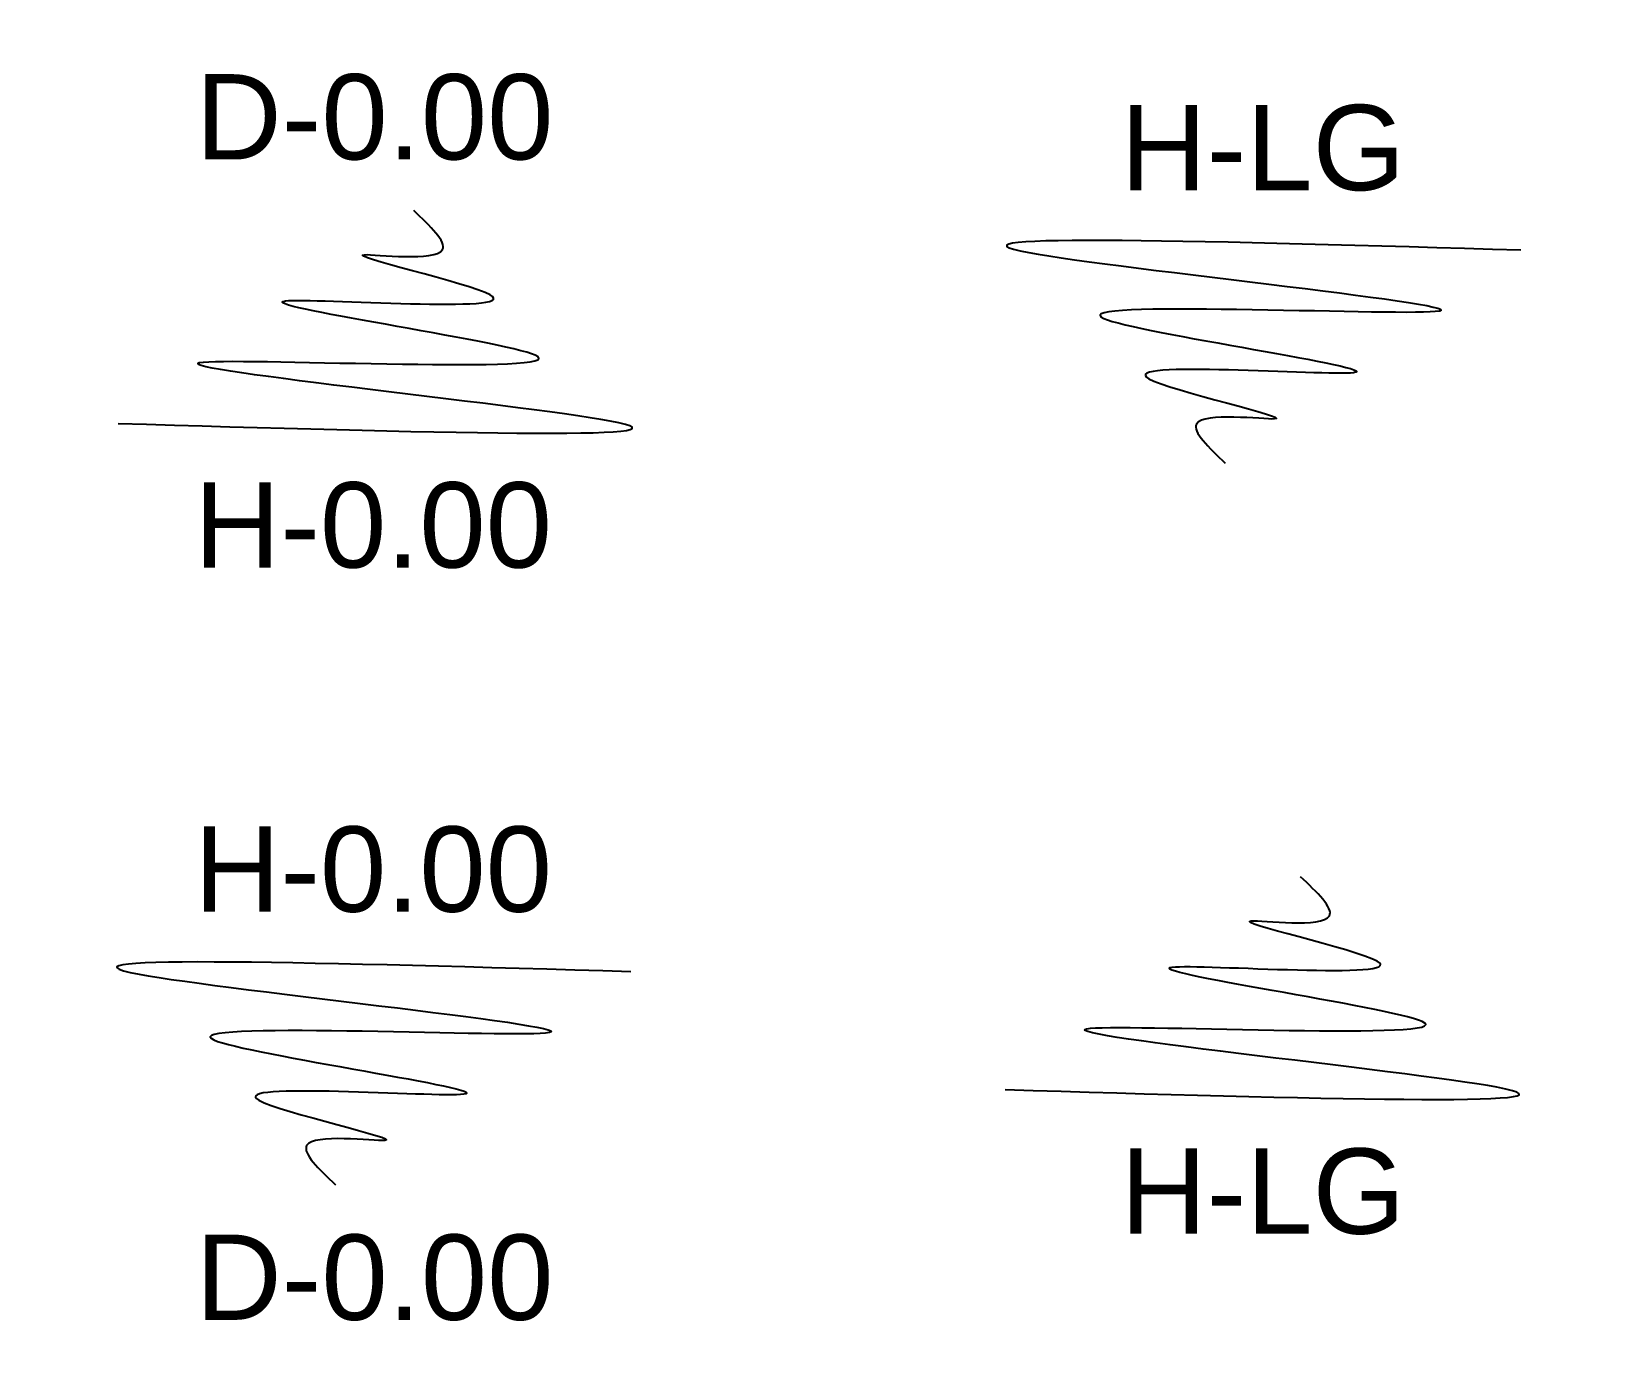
# Model space of a CAD drawing. Header units: metres. Extents: x 1477.2 to 1509.4, y 950.9 to 978.2.
import ezdxf

# ---------------------------------------------------------------- set-up
doc = ezdxf.new("R2010")
doc.units = ezdxf.units.M
doc.layers.add('1-BANK CUTTING', color=7, linetype='Continuous')
doc.styles.get("Standard").update_dxf_attribs({"font": 'arial.ttf'})

# ---------------------------------------------------------------- blocks, each defined once
blk = doc.blocks.new('bank_cutting_up')
at = {"layer": '1-BANK CUTTING'}
blk.add_open_spline([(-5.271, 0.147), (0.874, -0.035), (12.15, -0.368), (-10.881, 1.908), (9.306, 0.9), (-6.674, 3.151), (5.82, 2.178), (-2.09, 3.905), (2.008, 3.352), (1.125, 4.192), (0.786, 4.514)], degree=3, knots=[0, 0, 0, 0, 10.084539, 18.504699, 25.302918, 30.543391, 34.743499, 37.450336, 39.053642, 40.050285, 40.050285, 40.050285, 40.050285], dxfattribs=at)
at = {"layer": '1-BANK CUTTING', "insert": (-0.016, 6.423, -164.143), "char_height": 1.75, "width": 7.19519, "attachment_point": 5, "bg_fill": 2}
blk.add_mtext('D-0.00', dxfattribs=at)
at = {"layer": '1-BANK CUTTING', "insert": (-0.046, -1.947, -132.578), "char_height": 1.75, "width": 7.08039, "attachment_point": 5, "bg_fill": 2}
blk.add_mtext('H-0.00', dxfattribs=at)
blk = doc.blocks.new('bank_cutting_dn')
at = {"layer": '1-BANK CUTTING'}
blk.add_open_spline([(5.299, -0.147), (-0.846, 0.034), (-12.122, 0.368), (10.908, -1.909), (-9.278, -0.9), (6.702, -3.152), (-5.792, -2.178), (2.118, -3.905), (-1.98, -3.353), (-1.097, -4.193), (-0.758, -4.515)], degree=3, knots=[0, 0, 0, 0, 10.084539, 18.504699, 25.302918, 30.543391, 34.743499, 37.450336, 39.053642, 40.050285, 40.050285, 40.050285, 40.050285], dxfattribs=at)
at = {"layer": '1-BANK CUTTING', "char_height": 1.75, "attachment_point": 5, "bg_fill": 2}
for s, insert, width in [('H-0.00', (0.013, 1.946, -132.578), 7.08039), ('D-0.00', (0.043, -6.423, -164.143), 7.19519)]:
    blk.add_mtext(s, dxfattribs=dict(at, insert=insert, width=width))
blk = doc.blocks.new('bank_cutting_dn_lg')
at = {"layer": '1-BANK CUTTING'}
blk.add_open_spline([(-5.271, 0.147), (0.874, -0.035), (12.15, -0.368), (-10.881, 1.908), (9.306, 0.9), (-6.674, 3.151), (5.82, 2.178), (-2.09, 3.905), (2.008, 3.352), (1.125, 4.192), (0.786, 4.514)], degree=3, knots=[0, 0, 0, 0, 10.084539, 18.504699, 25.302918, 30.543391, 34.743499, 37.450336, 39.053642, 40.050285, 40.050285, 40.050285, 40.050285], dxfattribs=at)
at = {"layer": '1-BANK CUTTING', "insert": (0.015, -1.947, -132.578), "char_height": 1.75, "width": 7.08039, "attachment_point": 5, "bg_fill": 2}
blk.add_mtext('H-LG', dxfattribs=at)
blk = doc.blocks.new('bank_cutting_up_lg')
at = {"layer": '1-BANK CUTTING'}
blk.add_open_spline([(5.301, -0.147), (-0.844, 0.034), (-12.12, 0.368), (10.91, -1.909), (-9.276, -0.9), (6.704, -3.152), (-5.79, -2.178), (2.12, -3.905), (-1.978, -3.353), (-1.095, -4.193), (-0.757, -4.515)], degree=3, knots=[0, 0, 0, 0, 10.084539, 18.504699, 25.302918, 30.543391, 34.743499, 37.450336, 39.053642, 40.050285, 40.050285, 40.050285, 40.050285], dxfattribs=at)
at = {"layer": '1-BANK CUTTING', "insert": (0.015, 1.946, -132.578), "char_height": 1.75, "width": 7.08039, "attachment_point": 5, "bg_fill": 2}
blk.add_mtext('H-LG', dxfattribs=at)

msp = doc.modelspace()

# ---------------------------------------------------------------- block references
for name, p in [('bank_cutting_up', (1484.239, 969.996)), ('bank_cutting_up_lg', (1502.423, 973.842)), ('bank_cutting_dn', (1484.18, 959.045)), ('bank_cutting_dn_lg', (1502.423, 956.334))]:
    msp.add_blockref(name, p)

doc.saveas('drawing.dxf')
